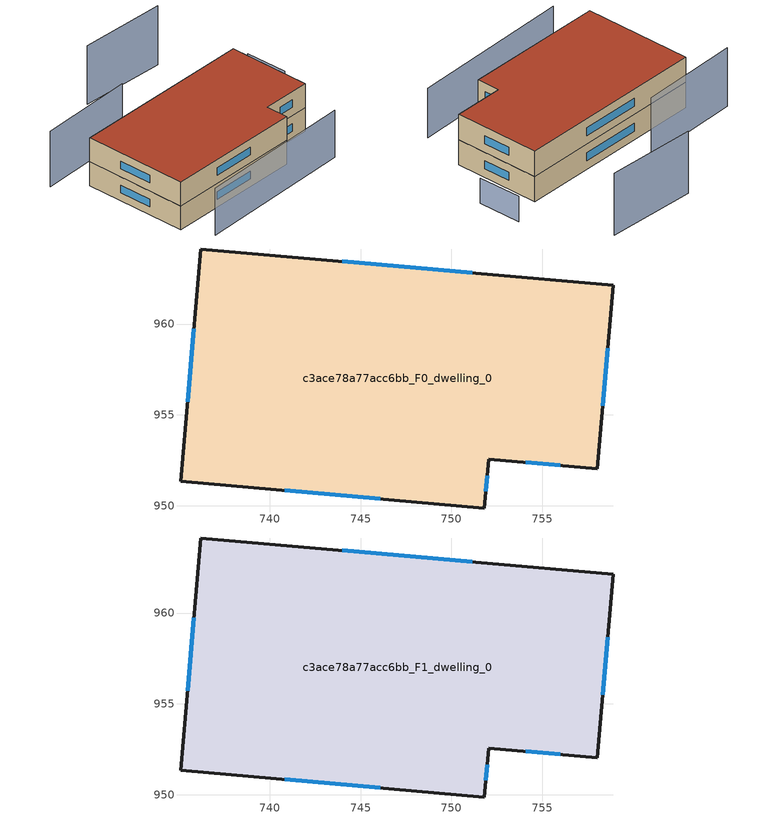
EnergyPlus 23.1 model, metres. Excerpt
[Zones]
c3ace78a77acc6bb_F0_dwelling_0
 floor ground (EU_floor_Construction): 758.92,962.13 758.03,952.03 752.05,952.56 751.82,949.87 735.08,951.34 736.21,964.13 z0
 wall outside (EU_wall_Construction): 736.21,964.13 735.08,951.34 751.82,949.87 752.05,952.56 758.03,952.03 758.92,962.13 736.21,964.13 z0:3
 window (EU_Window_Construction): 735.82,959.75 735.46,955.72 / 751.15,962.82 743.98,963.45 / 758.34,955.49 758.62,958.67 / 754.1,952.38 755.99,952.21 / 751.9,950.79 751.97,951.64 / 740.81,950.84 746.09,950.37 z1.03:1.97
c3ace78a77acc6bb_F1_dwelling_0
 floor to c3ace78a77acc6bb_F0_dwelling_0 (EU_floor_Construction): 758.92,962.13 758.03,952.03 752.05,952.56 751.82,949.87 735.08,951.34 736.2,964.13 z3
 wall outside (EU_wall_Construction): 736.21,964.13 735.08,951.34 751.82,949.87 752.05,952.56 758.03,952.03 758.92,962.13 736.21,964.13 z3:6
 window (EU_Window_Construction): 735.82,959.75 735.46,955.72 / 751.15,962.82 743.98,963.45 / 758.34,955.49 758.62,958.67 / 754.1,952.38 755.99,952.21 / 751.9,950.79 751.97,951.64 / 740.81,950.84 746.09,950.37 z4.03:4.97
 roof outside (EU_roof_Construction): 758.03,952.03 758.92,962.13 736.21,964.13 735.08,951.34 751.82,949.87 752.05,952.56 z6
shading: 762.39,957.93 762.78,963.02 z0:3; 736.45,947.85 755.92,946.61 z0:5.9; 745.4,966.62 733.57,967.34 z0:7; 759.08,972.13 748.59,973.58 z0:7.4
[Building]
EU S2 Campaign: North Axis=0; Terrain=City; Solar Distribution=FullExterior
[Site:Location]
Cape.Town.Intl.AP: Latitude=-33.965; Longitude=18.602; Time Zone=2; Elevation=46
[SizingPeriod:WeatherFileDays]
AnnualSizingPeriod: Begin Month=1; Begin Day of Month=1; End Month=12; End Day of Month=31; Day of Week for Start Day=Monday; Use Weather File Daylight Saving Period=No; Use Weather File Rain and Snow Indicators=No
[MATERIAL]
EU_InternalMass_Material: Roughness=MediumRough; Thickness=0.1; Conductivity=1; Density=1800; Specific Heat=900; Thermal Absorptance=0.9; Solar Absorptance=0.7; Visible Absorptance=0.7
[MATERIAL:NOMASS] Roughness=MediumRough; Thermal Absorptance=0.9; Solar Absorptance=0.7; Visible Absorptance=0.7
Name | Thermal Resistance
EU_wall_NoMass | 0.493876
EU_roof_NoMass | 0.449382
EU_floor_NoMass | 1.25
[WINDOWMATERIAL:SIMPLEGLAZINGSYSTEM]
EU_Window_SimpleGlazing: UFactor=4.4; Solar Heat Gain Coefficient=0.85; Visible Transmittance=0.85
[CONSTRUCTION]
EU_wall_Construction: EU_wall_NoMass
EU_roof_Construction: EU_roof_NoMass
EU_floor_Construction: EU_floor_NoMass
EU_Window_Construction: EU_Window_SimpleGlazing
EU_InternalMass_Construction: EU_InternalMass_Material
[ZONE] Type=1; Multiplier=1; Ceiling Height=autocalculate; Floor Area=autocalculate; Part of Total Floor Area=Yes
Name | Volume
c3ace78a77acc6bb_F0_dwelling_0 | 829.72
c3ace78a77acc6bb_F1_dwelling_0 | 829.721
[INTERNALMASS] Construction=EU_InternalMass_Construction; Surface Area=276.573
Name | Zone or ZoneList
c3ace78a77acc6bb_F0_dwelling_0_EU_InternalMass | c3ace78a77acc6bb_F0_dwelling_0
c3ace78a77acc6bb_F1_dwelling_0_EU_InternalMass | c3ace78a77acc6bb_F1_dwelling_0
[OTHEREQUIPMENT] Fuel Type=Electricity; Design Level Calculation Method=Watts/Area; Power per Zone Floor Area=1; Fraction Latent=0; Fraction Radiant=0; Fraction Lost=0; Carbon Dioxide Generation Rate=0; EndUse Subcategory=EU_Step8_InternalGains
Name | Zone or ZoneList or Space or SpaceList | Schedule
EU_Step8_InternalGain_c3ace78a77acc6bb_F0_dwelling_0_f000 | c3ace78a77acc6bb_F0_dwelling_0 | EU_Step8_GainSchedule_c3ace78a77acc6bb_F0_dwelling_0_f000
EU_Step8_InternalGain_c3ace78a77acc6bb_F1_dwelling_0_f000 | c3ace78a77acc6bb_F1_dwelling_0 | EU_Step8_GainSchedule_c3ace78a77acc6bb_F1_dwelling_0_f000
[ZONEVENTILATION:DESIGNFLOWRATE] Schedule=EU_AlwaysOn; Design Flow Rate Calculation Method=AirChanges/Hour; Air Changes per Hour=0.64; Ventilation Type=Natural; Fan Pressure Rise=0; Fan Total Efficiency=1; Constant Term Coefficient=1; Temperature Term Coefficient=0; Velocity Term Coefficient=0; Velocity Squared Term Coefficient=0; Minimum Indoor Temperature=-100; Maximum Indoor Temperature=100; Delta Temperature=-100; Minimum Outdoor Temperature=-100; Maximum Outdoor Temperature=100; Maximum Wind Speed=40
Name | Zone or ZoneList or Space or SpaceList
EU_ConstantAir_c3ace78a77acc6bb_F0_dwelling_0 | c3ace78a77acc6bb_F0_dwelling_0
EU_ConstantAir_c3ace78a77acc6bb_F1_dwelling_0 | c3ace78a77acc6bb_F1_dwelling_0
[HVACTEMPLATE:THERMOSTAT] Constant Heating Setpoint=20; Constant Cooling Setpoint=50
EU_HeatOnly_c3ace78a77acc6bb_F0_dwelling_0; EU_HeatOnly_c3ace78a77acc6bb_F1_dwelling_0
[HVACTEMPLATE:ZONE:IDEALLOADSAIRSYSTEM] System Availability Schedule=EU_AlwaysOn; Maximum Heating Supply Air Temperature=50; Minimum Cooling Supply Air Temperature=13; Maximum Heating Supply Air Humidity Ratio=0.0156; Minimum Cooling Supply Air Humidity Ratio=0.0077; Heating Limit=NoLimit; Cooling Limit=NoLimit; Heating Availability Schedule=EU_AlwaysOn; Cooling Availability Schedule=EU_CoolingOff; Dehumidification Control Type=ConstantSensibleHeatRatio; Cooling Sensible Heat Ratio=0.7; Dehumidification Setpoint=60; Humidification Control Type=None; Humidification Setpoint=30; Outdoor Air Method=None; Outdoor Air Flow Rate per Person=0.00944; Outdoor Air Flow Rate per Zone Floor Area=0; Outdoor Air Flow Rate per Zone=0; Demand Controlled Ventilation Type=None; Outdoor Air Economizer Type=NoEconomizer; Heat Recovery Type=None; Sensible Heat Recovery Effectiveness=0.7; Latent Heat Recovery Effectiveness=0.65
Name | Template Thermostat
c3ace78a77acc6bb_F0_dwelling_0 | EU_HeatOnly_c3ace78a77acc6bb_F0_dwelling_0
c3ace78a77acc6bb_F1_dwelling_0 | EU_HeatOnly_c3ace78a77acc6bb_F1_dwelling_0
[SIZING:ZONE] Zone Cooling Design Supply Air Temperature Input Method=SupplyAirTemperature; Zone Cooling Design Supply Air Temperature=13; Zone Heating Design Supply Air Temperature Input Method=SupplyAirTemperature; Zone Heating Design Supply Air Temperature=50; Zone Cooling Design Supply Air Humidity Ratio=0.008; Zone Heating Design Supply Air Humidity Ratio=0.008; Cooling Design Air Flow Method=DesignDay; Cooling Design Air Flow Rate=0; Cooling Minimum Air Flow per Zone Floor Area=0.000762; Cooling Minimum Air Flow=0; Cooling Minimum Air Flow Fraction=0.2; Heating Design Air Flow Method=DesignDay; Heating Design Air Flow Rate=0; Heating Maximum Air Flow per Zone Floor Area=0.002032; Heating Maximum Air Flow=0.141576; Heating Maximum Air Flow Fraction=0.3; Account for Dedicated Outdoor Air System=No; Dedicated Outdoor Air System Control Strategy=NeutralSupplyAir; Dedicated Outdoor Air Low Setpoint Temperature for Design=autosize; Dedicated Outdoor Air High Setpoint Temperature for Design=autosize; Zone Load Sizing Method=Sensible Load Only No Latent Load; Zone Latent Cooling Design Supply Air Humidity Ratio Input Method=HumidityRatioDifference; Zone Cooling Design Supply Air Humidity Ratio Difference=0.005; Zone Latent Heating Design Supply Air Humidity Ratio Input Method=HumidityRatioDifference; Zone Humidification Design Supply Air Humidity Ratio Difference=0.005
c3ace78a77acc6bb_F0_dwelling_0; c3ace78a77acc6bb_F1_dwelling_0
[SCHEDULE:CONSTANT]
Name | Hourly Value
EU_AlwaysOn | 1
EU_CoolingOff | 0
[SCHEDULE:FILE] Column Number=1; Rows to Skip at Top=0; Number of Hours of Data=8760; Column Separator=Comma; Interpolate to Timestep=No; Minutes per Item=60; Adjust Schedule for Daylight Savings=Yes
Name | File
EU_Step8_GainSchedule_c3ace78a77acc6bb_F0_dwelling_0_f000 | ../../schedules/c3ace78a77acc6bb/c3ace78a77acc6bb_F0_dwelling_0_f000_gain.csv
EU_Step8_GainSchedule_c3ace78a77acc6bb_F1_dwelling_0_f000 | ../../schedules/c3ace78a77acc6bb/c3ace78a77acc6bb_F1_dwelling_0_f000_gain.csv
